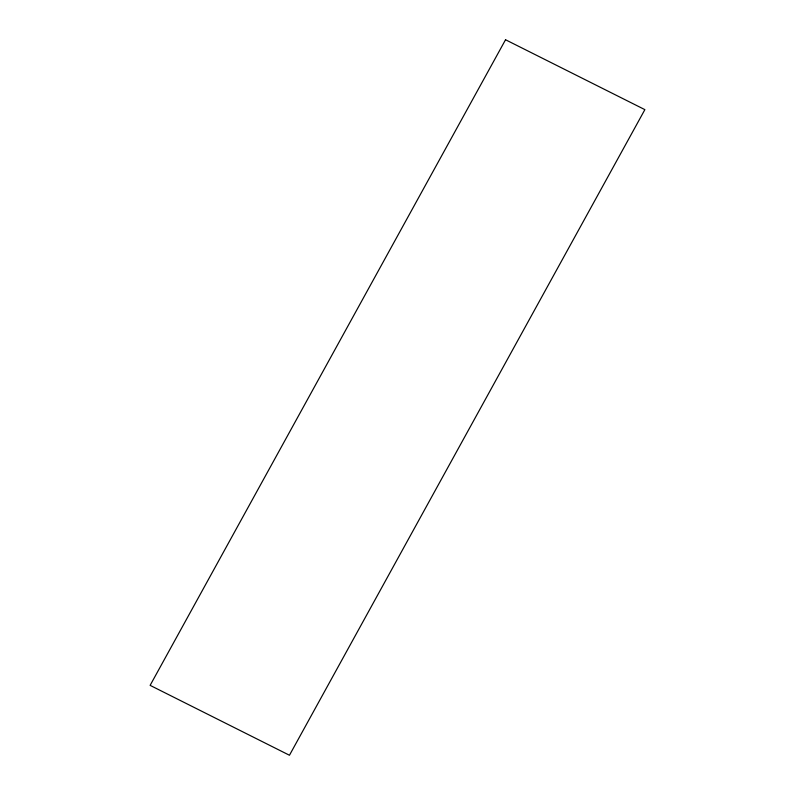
<?xml version="1.0" encoding="UTF-8"?>
<svg xmlns="http://www.w3.org/2000/svg" width="795" height="795" viewBox="0 0 795 795"><rect width="100%" height="100%" fill="white"/><g stroke="black" fill="none" stroke-linecap="round" stroke-linejoin="round"><path stroke-width="1.19" d="M505.541 39.75L150.126 685.36L289.459 755.25L644.874 109.64L505.541 39.75"/></g></svg>
